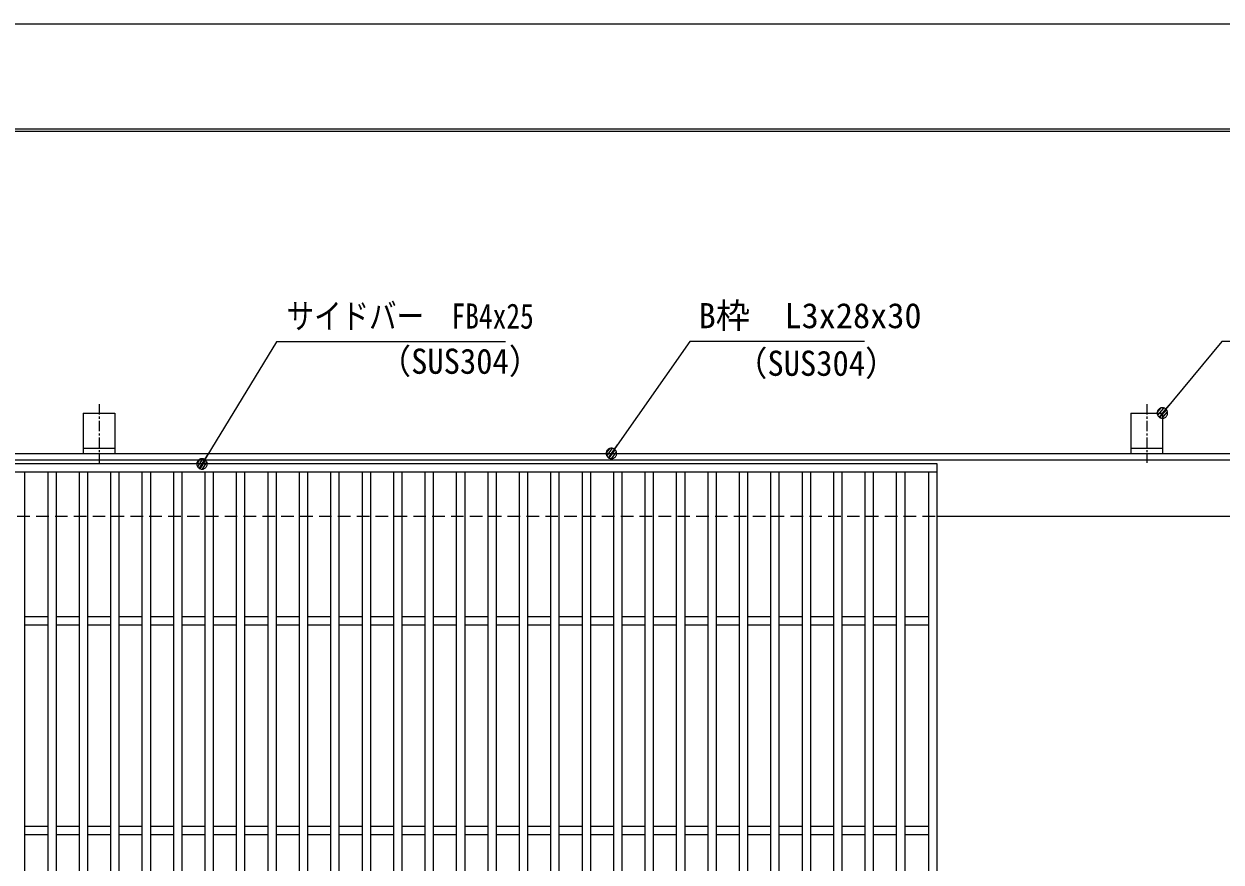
# Model space of a CAD drawing. Units: millimetres, scale not verified. Extents: x -1050 to 1050, y -742 to 742.
# Drawn here: x -231 to 340, y 342 to 742 of the extents above; entities that cross this region are included whole.
import ezdxf
from ezdxf.enums import TextEntityAlignment as Align

# ---------------------------------------------------------------- set-up
doc = ezdxf.new("R2010")
doc.units = ezdxf.units.MM
doc.header["$LTSCALE"] = 5
doc.linetypes.add('CHAIN1', pattern=[8, 5, -1, 1, -1])
doc.linetypes.add('DASHED1', pattern=[1.8, 1.2, -0.6])
for name, color, linetype, lineweight in [('0-0_7-図\u3000枠', 4, 'Continuous', 9), ('0-1_寸法注釈', 2, 'Continuous', 9), ('0-4_0', 2, 'Continuous', 9), ('0-5_DEFPOINTS', 134, 'Continuous', 9), ('0-6_枠', 7, 'Continuous', 9), ('0-7_蓋', 5, 'Continuous', 9), ('0-8_アンカー', 7, 'Continuous', 9), ('0-A_溝開口', 4, 'DASHED1', 9)]:
    doc.layers.add(name, color=color, linetype=linetype, lineweight=lineweight)
doc.styles.add('ＭＳ ゴシック', font='')
doc.styles.get('ＭＳ ゴシック').set_extended_font_data('MS Gothic')

# ---------------------------------------------------------------- blocks, each defined once
blk = doc.blocks.new('A$C5D7C781A')
at = {"layer": '0-8_アンカー'}
for p, q in [((0, 118.78), (0, 22.26)), ((0, 118.78), (75, 118.78)), ((75, 118.78), (75, 22.26)), ((75, 33.76), (0, 33.76)), ((0, 22.26), (75, 22.26))]:
    blk.add_line(p, q, dxfattribs=at)
at = {"layer": '0-8_アンカー', "color": 6, "linetype": 'CHAIN1'}
blk.add_line((37.5, 140.11), (37.5, 0), dxfattribs=at)
blk = doc.blocks.new('_Dot')
at = {"layer": '0-4_0'}
for p, q in [((-2.5, 0), (-5, 0)), ((2.445, 0.5), (-2.445, 0.5)), ((1.997, 1.5), (-1.997, 1.5)), ((2.289, -0.995), (-2.289, -0.995)), ((1.499, -1.995), (-1.499, -1.995))]:
    blk.add_line(p, q, dxfattribs=at)
for points in [[(2.5, 0), (2.48, 0.313), (2.421, 0.622), (2.324, 0.92), (2.191, 1.204), (2.023, 1.469), (1.822, 1.711), (1.594, 1.926), (1.34, 2.111), (1.064, 2.262), (0.773, 2.378), (0.468, 2.456), (0.157, 2.495), (-0.157, 2.495), (-0.468, 2.456), (-0.773, 2.378), (-1.064, 2.262), (-1.34, 2.111), (-1.594, 1.926), (-1.822, 1.711), (-2.023, 1.469), (-2.191, 1.204), (-2.324, 0.92), (-2.421, 0.622), (-2.48, 0.313), (-2.5, 0), (0, 0)], [(-2.5, 0), (-2.48, -0.313), (-2.421, -0.622), (-2.324, -0.92), (-2.191, -1.204), (-2.023, -1.469), (-1.822, -1.711), (-1.594, -1.926), (-1.34, -2.111), (-1.064, -2.262), (-0.773, -2.378), (-0.468, -2.456), (-0.157, -2.495), (0.157, -2.495), (0.468, -2.456), (0.773, -2.378), (1.064, -2.262), (1.34, -2.111), (1.594, -1.926), (1.822, -1.711), (2.023, -1.469), (2.191, -1.204), (2.324, -0.92), (2.421, -0.622), (2.48, -0.313), (2.5, 0), (0, 0)]]:
    blk.add_lwpolyline(points, close=True, dxfattribs=at)

msp = doc.modelspace()

# ---------------------------------------------------------------- linework, layer by layer
at = {"layer": '0-0_7-図\u3000枠'}
msp.add_line((-973.75, 691.25), (998.75, 691.25), dxfattribs=at)
msp.add_lwpolyline([(-975, 692.5), (1000, 692.5), (1000, -692.5)], dxfattribs=at)
at = {"layer": '0-1_寸法注釈'}
for points in [[(-1.475, 590.749), (-110.699, 590.749), (-145.749, 533.322)], [(169.797, 590.968), (86.447, 590.968), (49.664, 538.288)], [(389.478, 590.968), (340.425, 590.968), (312.702, 557.538)]]:
    msp.add_lwpolyline(points, dxfattribs=at)
at = {"layer": '0-5_DEFPOINTS'}
msp.add_lwpolyline([(-1050, -742.5), (-1050, 742.5), (1050, 742.5), (1050, -742.5)], close=True, dxfattribs=at)
at = {"layer": '0-6_枠'}
for p, q in [((-795.45, 537.475), (409.55, 537.475)), ((-792.45, 534.475), (407.714, 534.475)), ((204.55, 507.475), (409.55, 507.475))]:
    msp.add_line(p, q, dxfattribs=at)
at = {"layer": '0-7_蓋'}
for p, q in [((204.55, 532.475), (-790.45, 532.475)), ((204.55, 182.475), (204.55, 532.475)), ((204.55, 528.475), (-790.45, 528.475)), ((-230.95, 528.475), (-230.95, 186.475)), ((-219.95, 528.475), (-219.95, 186.475)), ((-215.95, 528.475), (-215.95, 186.475)), ((-204.95, 528.475), (-204.95, 186.475)), ((-200.95, 528.475), (-200.95, 186.475)), ((-189.95, 528.475), (-189.95, 186.475)), ((-185.95, 528.475), (-185.95, 186.475)), ((-174.95, 528.475), (-174.95, 186.475)), ((-170.95, 528.475), (-170.95, 186.475)), ((-159.95, 528.475), (-159.95, 186.475)), ((-155.95, 528.475), (-155.95, 186.475)), ((-144.95, 528.475), (-144.95, 186.475)), ((-140.95, 528.475), (-140.95, 186.475)), ((-129.95, 528.475), (-129.95, 186.475)), ((-125.95, 528.475), (-125.95, 186.475)), ((-114.95, 528.475), (-114.95, 186.475)), ((-110.95, 528.475), (-110.95, 186.475)), ((-99.95, 528.475), (-99.95, 186.475)), ((-95.95, 528.475), (-95.95, 186.475)), ((-84.95, 528.475), (-84.95, 186.475)), ((-80.95, 528.475), (-80.95, 186.475)), ((-69.95, 528.475), (-69.95, 186.475)), ((-65.95, 528.475), (-65.95, 186.475)), ((-54.95, 528.475), (-54.95, 186.475)), ((-50.95, 528.475), (-50.95, 186.475)), ((-39.95, 528.475), (-39.95, 186.475)), ((-35.95, 528.475), (-35.95, 186.475)), ((-24.95, 528.475), (-24.95, 186.475)), ((-20.95, 528.475), (-20.95, 186.475)), ((-9.95, 528.475), (-9.95, 186.475)), ((-5.95, 528.475), (-5.95, 186.475)), ((5.05, 528.475), (5.05, 186.475)), ((9.05, 528.475), (9.05, 186.475)), ((20.05, 528.475), (20.05, 186.475)), ((24.05, 528.475), (24.05, 186.475)), ((35.05, 528.475), (35.05, 186.475)), ((39.05, 528.475), (39.05, 186.475)), ((50.05, 528.475), (50.05, 186.475)), ((54.05, 528.475), (54.05, 186.475)), ((65.05, 528.475), (65.05, 186.475)), ((69.05, 528.475), (69.05, 186.475)), ((80.05, 528.475), (80.05, 186.475)), ((84.05, 528.475), (84.05, 186.475)), ((95.05, 528.475), (95.05, 186.475)), ((99.05, 528.475), (99.05, 186.475)), ((110.05, 528.475), (110.05, 186.475)), ((114.05, 528.475), (114.05, 186.475)), ((125.05, 528.475), (125.05, 186.475)), ((129.05, 528.475), (129.05, 186.475)), ((140.05, 528.475), (140.05, 186.475)), ((144.05, 528.475), (144.05, 186.475)), ((155.05, 528.475), (155.05, 186.475)), ((159.05, 528.475), (159.05, 186.475)), ((170.05, 528.475), (170.05, 186.475)), ((174.05, 528.475), (174.05, 186.475)), ((185.05, 528.475), (185.05, 186.475)), ((189.05, 528.475), (189.05, 186.475)), ((200.55, 186.475), (200.55, 528.475)), ((-219.95, 459.475), (-230.95, 459.475)), ((-204.95, 459.475), (-215.95, 459.475)), ((-189.95, 459.475), (-200.95, 459.475)), ((-174.95, 459.475), (-185.95, 459.475)), ((-159.95, 459.475), (-170.95, 459.475)), ((-144.95, 459.475), (-155.95, 459.475)), ((-129.95, 459.475), (-140.95, 459.475)), ((-114.95, 459.475), (-125.95, 459.475)), ((-99.95, 459.475), (-110.95, 459.475)), ((-84.95, 459.475), (-95.95, 459.475)), ((-69.95, 459.475), (-80.95, 459.475)), ((-54.95, 459.475), (-65.95, 459.475)), ((-39.95, 459.475), (-50.95, 459.475)), ((-24.95, 459.475), (-35.95, 459.475)), ((-9.95, 459.475), (-20.95, 459.475)), ((5.05, 459.475), (-5.95, 459.475)), ((20.05, 459.475), (9.05, 459.475)), ((35.05, 459.475), (24.05, 459.475)), ((50.05, 459.475), (39.05, 459.475)), ((65.05, 459.475), (54.05, 459.475)), ((80.05, 459.475), (69.05, 459.475)), ((95.05, 459.475), (84.05, 459.475)), ((110.05, 459.475), (99.05, 459.475)), ((125.05, 459.475), (114.05, 459.475)), ((140.05, 459.475), (129.05, 459.475)), ((155.05, 459.475), (144.05, 459.475)), ((170.05, 459.475), (159.05, 459.475)), ((185.05, 459.475), (174.05, 459.475)), ((200.55, 459.475), (189.05, 459.475)), ((-219.95, 455.475), (-230.95, 455.475)), ((-204.95, 455.475), (-215.95, 455.475)), ((-189.95, 455.475), (-200.95, 455.475)), ((-174.95, 455.475), (-185.95, 455.475)), ((-159.95, 455.475), (-170.95, 455.475)), ((-144.95, 455.475), (-155.95, 455.475)), ((-129.95, 455.475), (-140.95, 455.475)), ((-114.95, 455.475), (-125.95, 455.475)), ((-99.95, 455.475), (-110.95, 455.475)), ((-84.95, 455.475), (-95.95, 455.475)), ((-69.95, 455.475), (-80.95, 455.475)), ((-54.95, 455.475), (-65.95, 455.475)), ((-39.95, 455.475), (-50.95, 455.475)), ((-24.95, 455.475), (-35.95, 455.475)), ((-9.95, 455.475), (-20.95, 455.475)), ((5.05, 455.475), (-5.95, 455.475)), ((20.05, 455.475), (9.05, 455.475)), ((35.05, 455.475), (24.05, 455.475)), ((50.05, 455.475), (39.05, 455.475)), ((65.05, 455.475), (54.05, 455.475)), ((80.05, 455.475), (69.05, 455.475)), ((95.05, 455.475), (84.05, 455.475)), ((110.05, 455.475), (99.05, 455.475)), ((125.05, 455.475), (114.05, 455.475)), ((140.05, 455.475), (129.05, 455.475)), ((155.05, 455.475), (144.05, 455.475)), ((170.05, 455.475), (159.05, 455.475)), ((185.05, 455.475), (174.05, 455.475)), ((200.55, 455.475), (189.05, 455.475)), ((-219.95, 359.475), (-230.95, 359.475)), ((-219.95, 355.475), (-230.95, 355.475)), ((-204.95, 359.475), (-215.95, 359.475)), ((-204.95, 355.475), (-215.95, 355.475)), ((-189.95, 359.475), (-200.95, 359.475)), ((-189.95, 355.475), (-200.95, 355.475)), ((-174.95, 359.475), (-185.95, 359.475)), ((-174.95, 355.475), (-185.95, 355.475)), ((-159.95, 359.475), (-170.95, 359.475)), ((-159.95, 355.475), (-170.95, 355.475)), ((-144.95, 359.475), (-155.95, 359.475)), ((-144.95, 355.475), (-155.95, 355.475)), ((-129.95, 359.475), (-140.95, 359.475)), ((-129.95, 355.475), (-140.95, 355.475)), ((-114.95, 359.475), (-125.95, 359.475)), ((-114.95, 355.475), (-125.95, 355.475)), ((-99.95, 359.475), (-110.95, 359.475)), ((-99.95, 355.475), (-110.95, 355.475)), ((-84.95, 359.475), (-95.95, 359.475)), ((-84.95, 355.475), (-95.95, 355.475)), ((-69.95, 359.475), (-80.95, 359.475)), ((-69.95, 355.475), (-80.95, 355.475)), ((-54.95, 359.475), (-65.95, 359.475)), ((-54.95, 355.475), (-65.95, 355.475)), ((-39.95, 359.475), (-50.95, 359.475)), ((-39.95, 355.475), (-50.95, 355.475)), ((-24.95, 359.475), (-35.95, 359.475)), ((-24.95, 355.475), (-35.95, 355.475)), ((-9.95, 359.475), (-20.95, 359.475)), ((-9.95, 355.475), (-20.95, 355.475)), ((5.05, 359.475), (-5.95, 359.475)), ((5.05, 355.475), (-5.95, 355.475)), ((20.05, 359.475), (9.05, 359.475)), ((20.05, 355.475), (9.05, 355.475)), ((35.05, 359.475), (24.05, 359.475)), ((35.05, 355.475), (24.05, 355.475)), ((50.05, 359.475), (39.05, 359.475)), ((50.05, 355.475), (39.05, 355.475)), ((65.05, 359.475), (54.05, 359.475)), ((65.05, 355.475), (54.05, 355.475)), ((80.05, 359.475), (69.05, 359.475)), ((80.05, 355.475), (69.05, 355.475)), ((95.05, 359.475), (84.05, 359.475)), ((95.05, 355.475), (84.05, 355.475)), ((110.05, 359.475), (99.05, 359.475)), ((110.05, 355.475), (99.05, 355.475)), ((125.05, 359.475), (114.05, 359.475)), ((125.05, 355.475), (114.05, 355.475)), ((140.05, 359.475), (129.05, 359.475)), ((140.05, 355.475), (129.05, 355.475)), ((155.05, 359.475), (144.05, 359.475)), ((155.05, 355.475), (144.05, 355.475)), ((170.05, 359.475), (159.05, 359.475)), ((170.05, 355.475), (159.05, 355.475)), ((185.05, 359.475), (174.05, 359.475)), ((185.05, 355.475), (174.05, 355.475)), ((200.55, 359.475), (189.05, 359.475)), ((200.55, 355.475), (189.05, 355.475))]:
    msp.add_line(p, q, dxfattribs=at)
at = {"layer": '0-A_溝開口'}
msp.add_line((-765.45, 507.475), (204.55, 507.475), dxfattribs=at)

# ---------------------------------------------------------------- block references
at = {"layer": '0-1_寸法注釈'}
for p, rotation in [((312.05, 556.779), 229.33113), ((49.081, 537.475), 234.35189), ((-146.281, 532.475), 237.88131)]:
    msp.add_blockref('_Dot', p, dxfattribs=dict(at, rotation=rotation))
at = {"layer": '0-8_アンカー', "xscale": 0.2, "yscale": 0.2}
for p in [(-202.95, 533.023), (297.05, 533.023)]:
    msp.add_blockref('A$C5D7C781A', p, dxfattribs=at)

# ---------------------------------------------------------------- texts
at = {"layer": '0-1_寸法注釈', "color": 7, "style": 'ＭＳ ゴシック'}
for s, width, p in [('サイドバー\u3000FB4x25', 0.8, (-105.921, 593.436)), ('（SUS304）', 0.95, (-62.079, 571.881)), ('（SUS304）', 0.95, (107.958, 570.919))]:
    msp.add_text(s, height=12.02, dxfattribs=dict(at, width=width)).set_placement(p, align=Align.BOTTOM_LEFT)
msp.add_text('B枠\u3000L3x28x30', height=12.02, dxfattribs=at).set_placement((90.7, 593.655), align=Align.BOTTOM_LEFT)

doc.saveas('drawing.dxf')
